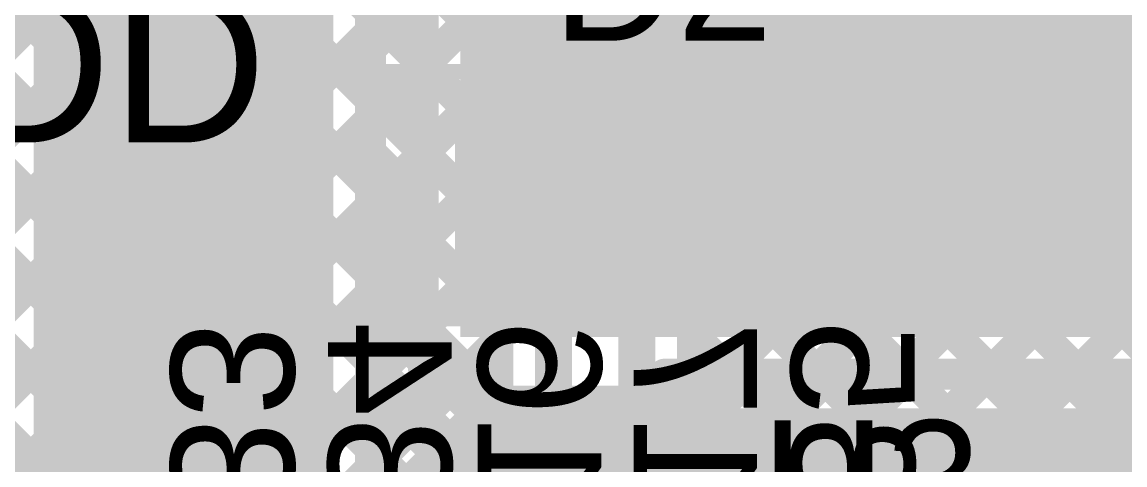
# Model space of a CAD drawing. Header units: millimetres. Extents: x -0.33 to 3.26, y -0.12 to 2.83.
# Drawn here: x 0.8772 to 1.2345, y 0.1446 to 0.2881 of the extents above; entities that cross this region are included whole.
import ezdxf

# ---------------------------------------------------------------- set-up
doc = ezdxf.new("R2010")
doc.units = ezdxf.units.MM
doc.header["$MEASUREMENT"] = 0
for name, color, linetype in [('BottomLayer', 5, 'Continuous'), ('BottomOverlay', 54, 'Continuous'), ('TopLayer', 1, 'Continuous'), ('TopOverlay', 2, 'Continuous'), ('TopPaste', 8, 'Continuous'), ('TopSolder', 216, 'Continuous')]:
    doc.layers.add(name, color=color, linetype=linetype)
doc.styles.add('Arial', font='', dxfattribs={"height": 0.2})
doc.styles.get('Arial').set_extended_font_data('Arial')

# ---------------------------------------------------------------- blocks, each defined once
blk = doc.blocks.new('SP3014_02UTG_2')
at = {"layer": 'TopLayer'}
for points in [[(-0.02165, 0.02657), (-0.00276, 0.02657), (-0.00276, 0.0128), (-0.02165, 0.0128)], [(0.00276, 0.02657), (0.02165, 0.02657), (0.02165, 0.0128), (0.00276, 0.0128)], [(-0.02165, 0.00689), (-0.00276, 0.00689), (-0.00276, -0.00689), (-0.02165, -0.00689)], [(0.00276, 0.00689), (0.02165, 0.00689), (0.02165, -0.00689), (0.00276, -0.00689)], [(-0.02203, -0.01181), (-0.00038, -0.01181), (-0.00038, -0.02756), (-0.02203, -0.02756)], [(0.00394, -0.01181), (0.02047, -0.01181), (0.02047, -0.02756), (0.00394, -0.02756)]]:
    blk.add_hatch(color=1, dxfattribs=at).paths.add_polyline_path(points)
at = {"layer": 'TopPaste'}
for points in [[(-0.02165, 0.02657), (-0.00276, 0.02657), (-0.00276, 0.0128), (-0.02165, 0.0128)], [(0.00276, 0.02657), (0.02165, 0.02657), (0.02165, 0.0128), (0.00276, 0.0128)], [(-0.02165, 0.00689), (-0.00276, 0.00689), (-0.00276, -0.00689), (-0.02165, -0.00689)], [(0.00276, 0.00689), (0.02165, 0.00689), (0.02165, -0.00689), (0.00276, -0.00689)], [(-0.02203, -0.01181), (-0.00038, -0.01181), (-0.00038, -0.02756), (-0.02203, -0.02756)], [(0.00394, -0.01181), (0.02047, -0.01181), (0.02047, -0.02756), (0.00394, -0.02756)]]:
    blk.add_hatch(color=8, dxfattribs=at).paths.add_polyline_path(points)
at = {"layer": 'TopSolder'}
for points in [[(-0.02565, 0.03057), (0.00124, 0.03057), (0.00124, 0.0088), (-0.02565, 0.0088)], [(-0.00124, 0.03057), (0.02565, 0.03057), (0.02565, 0.0088), (-0.00124, 0.0088)], [(-0.02565, 0.01089), (0.00124, 0.01089), (0.00124, -0.01089), (-0.02565, -0.01089)], [(-0.00124, 0.01089), (0.02565, 0.01089), (0.02565, -0.01089), (-0.00124, -0.01089)], [(-0.02603, -0.00781), (0.00362, -0.00781), (0.00362, -0.03156), (-0.02603, -0.03156)], [(-0.00006, -0.00781), (0.02447, -0.00781), (0.02447, -0.03156), (-0.00006, -0.03156)]]:
    blk.add_hatch(color=216, dxfattribs=at).paths.add_polyline_path(points)
at = {"layer": 'TopOverlay', "const_width": 0.005}
for points in [[(-0.0282, 0.03268), (-0.0282, -0.03646)], [(-0.0282, 0.03268), (0.0268, 0.03268)], [(0.0268, 0.03268), (0.0268, -0.03646)], [(-0.0282, -0.03646), (0.0268, -0.03646)]]:
    blk.add_lwpolyline(points, dxfattribs=at)
at = {"layer": 'TopOverlay'}
for points, const_width in [([(-0.02945, 0.03268, 1), (-0.02695, 0.03268, 1)], 0.0025), ([(-0.02945, 0.03268, 1), (-0.02695, 0.03268, 1)], 0.0025), ([(0.02555, 0.03268, 1), (0.02805, 0.03268, 1)], 0.0025), ([(0.02555, 0.03268, 1), (0.02805, 0.03268, 1)], 0.0025), ([(-0.03497, 0.02168, 1), (-0.03944, 0.02168, 1)], 0.005), ([(-0.04069, 0.02168, 1), (-0.03819, 0.02168, 1)], 0.0025), ([(-0.03622, 0.02168, 1), (-0.03372, 0.02168, 1)], 0.0025), ([(-0.02945, -0.03646, 1), (-0.02695, -0.03646, 1)], 0.0025), ([(-0.02945, -0.03646, 1), (-0.02695, -0.03646, 1)], 0.0025), ([(0.02555, -0.03646, 1), (0.02805, -0.03646, 1)], 0.0025), ([(0.02555, -0.03646, 1), (0.02805, -0.03646, 1)], 0.0025)]:
    blk.add_lwpolyline(points, format="xyb", close=True, dxfattribs=dict(at, const_width=const_width))
blk = doc.blocks.new('SOD123W_93')
at = {"layer": 'TopLayer'}
for points in [[(-0.08268, 0.02756), (-0.02756, 0.02756), (-0.02756, -0.02756), (-0.08268, -0.02756)], [(0.02756, 0.02756), (0.08268, 0.02756), (0.08268, -0.02756), (0.02756, -0.02756)]]:
    blk.add_hatch(color=1, dxfattribs=at).paths.add_polyline_path(points)
at = {"layer": 'TopOverlay'}
for points in [[(0.057, 0.03), (0.087, 0.03), (0.087, 0.042), (0.057, 0.042)], [(0.131, 0.042), (0.086, 0.042), (0.086, -0.042), (0.131, -0.042)], [(0.057, -0.042), (0.087, -0.042), (0.087, -0.03), (0.057, -0.03)]]:
    blk.add_hatch(color=2, dxfattribs=at).paths.add_polyline_path(points)
at = {"layer": 'TopPaste'}
for points in [[(-0.08268, 0.02756), (-0.02756, 0.02756), (-0.02756, -0.02756), (-0.08268, -0.02756)], [(0.02756, 0.02756), (0.08268, 0.02756), (0.08268, -0.02756), (0.02756, -0.02756)]]:
    blk.add_hatch(color=8, dxfattribs=at).paths.add_polyline_path(points)
at = {"layer": 'TopSolder'}
for points in [[(-0.08668, 0.03156), (-0.02356, 0.03156), (-0.02356, -0.03156), (-0.08668, -0.03156)], [(0.02356, 0.03156), (0.08668, 0.03156), (0.08668, -0.03156), (0.02356, -0.03156)]]:
    blk.add_hatch(color=216, dxfattribs=at).paths.add_polyline_path(points)
at = {"layer": 'TopOverlay', "const_width": 0.005}
for points in [[(-0.056, 0.04), (-0.056, 0.035)], [(0.057, 0.04), (-0.056, 0.04)], [(-0.056, -0.035), (-0.056, -0.04)], [(0.057, -0.04), (-0.056, -0.04)]]:
    blk.add_lwpolyline(points, dxfattribs=at)
at = {"layer": 'TopOverlay', "const_width": 0.0025}
for points in [[(-0.05725, 0.04, 1), (-0.05475, 0.04, 1)], [(-0.05725, 0.04, 1), (-0.05475, 0.04, 1)], [(0.05575, 0.04, 1), (0.05825, 0.04, 1)], [(-0.05725, 0.035, 1), (-0.05475, 0.035, 1)], [(-0.05725, -0.035, 1), (-0.05475, -0.035, 1)], [(-0.05725, -0.04, 1), (-0.05475, -0.04, 1)], [(-0.05725, -0.04, 1), (-0.05475, -0.04, 1)], [(0.05575, -0.04, 1), (0.05825, -0.04, 1)]]:
    blk.add_lwpolyline(points, format="xyb", close=True, dxfattribs=at)
blk = doc.blocks.new('SOD123W_94')
at = {"layer": 'TopLayer'}
for points in [[(-0.08268, 0.02756), (-0.02756, 0.02756), (-0.02756, -0.02756), (-0.08268, -0.02756)], [(0.02756, 0.02756), (0.08268, 0.02756), (0.08268, -0.02756), (0.02756, -0.02756)]]:
    blk.add_hatch(color=1, dxfattribs=at).paths.add_polyline_path(points)
at = {"layer": 'TopOverlay'}
for points in [[(0.057, 0.03), (0.087, 0.03), (0.087, 0.042), (0.057, 0.042)], [(0.131, 0.042), (0.086, 0.042), (0.086, -0.042), (0.131, -0.042)], [(0.057, -0.042), (0.087, -0.042), (0.087, -0.03), (0.057, -0.03)]]:
    blk.add_hatch(color=2, dxfattribs=at).paths.add_polyline_path(points)
at = {"layer": 'TopPaste'}
for points in [[(-0.08268, 0.02756), (-0.02756, 0.02756), (-0.02756, -0.02756), (-0.08268, -0.02756)], [(0.02756, 0.02756), (0.08268, 0.02756), (0.08268, -0.02756), (0.02756, -0.02756)]]:
    blk.add_hatch(color=8, dxfattribs=at).paths.add_polyline_path(points)
at = {"layer": 'TopSolder'}
for points in [[(-0.08668, 0.03156), (-0.02356, 0.03156), (-0.02356, -0.03156), (-0.08668, -0.03156)], [(0.02356, 0.03156), (0.08668, 0.03156), (0.08668, -0.03156), (0.02356, -0.03156)]]:
    blk.add_hatch(color=216, dxfattribs=at).paths.add_polyline_path(points)
at = {"layer": 'TopOverlay', "const_width": 0.005}
for points in [[(-0.056, 0.035), (-0.056, 0.04)], [(-0.056, 0.04), (0.057, 0.04)], [(-0.056, -0.04), (-0.056, -0.035)], [(-0.056, -0.04), (0.057, -0.04)]]:
    blk.add_lwpolyline(points, dxfattribs=at)
at = {"layer": 'TopOverlay', "const_width": 0.0025}
for points in [[(-0.05725, 0.04, 1), (-0.05475, 0.04, 1)], [(-0.05725, 0.04, 1), (-0.05475, 0.04, 1)], [(0.05575, 0.04, 1), (0.05825, 0.04, 1)], [(-0.05725, 0.035, 1), (-0.05475, 0.035, 1)], [(-0.05725, -0.035, 1), (-0.05475, -0.035, 1)], [(-0.05725, -0.04, 1), (-0.05475, -0.04, 1)], [(-0.05725, -0.04, 1), (-0.05475, -0.04, 1)], [(0.05575, -0.04, 1), (0.05825, -0.04, 1)]]:
    blk.add_lwpolyline(points, format="xyb", close=True, dxfattribs=at)

msp = doc.modelspace()

# ---------------------------------------------------------------- hatches: boundary and pattern name
at = {"layer": 'TopLayer'}
for points in [[(0.881, 0.09), (0.97806, 0.09), (0.97806, 0.409), (0.881, 0.409)], [(1.01919, 0.186), (1.237, 0.186), (1.237, 0.409), (1.01919, 0.409)], [(1.081, 0.083), (1.32, 0.083), (1.32, 0.16287), (1.081, 0.16287)]]:
    msp.add_hatch(color=1, dxfattribs=at).paths.add_polyline_path(points)

# ---------------------------------------------------------------- linework, layer by layer
at = {"layer": 'BottomLayer'}
for points, const_width in [([(1.03136, 0.08882), (1.03136, 0.67936)], 0.01), ([(1.04936, 0.06681), (1.04936, 0.67936)], 0.012), ([(1.07636, 0.1119), (1.07636, 0.67136)], 0.012), ([(1.09436, 0.27611), (1.37224, 0.554)], 0.01), ([(1.09436, 0.21955), (1.42881, 0.554)], 0.01), ([(1.09436, 0.24783), (1.40053, 0.554)], 0.01), ([(1.09436, 0.11936), (1.09436, 0.554)], 0.01), ([(1.09436, 0.19126), (1.429, 0.5259)], 0.01), ([(1.09436, 0.16298), (1.429, 0.49762)], 0.01), ([(1.09436, 0.13469), (1.429, 0.46933)], 0.01), ([(0.57697, -0.015), (1.03136, 0.43939)], 0.01), ([(0.87409, 0.43544), (1.03136, 0.27818)], 0.01), ([(0.85995, 0.4213), (1.03136, 0.24989)], 0.01), ([(1.09436, 0.41317), (1.493, 0.01453)], 0.01), ([(0.60525, -0.015), (1.03136, 0.4111)], 0.01), ([(0.84581, 0.40716), (1.03136, 0.22161)], 0.01), ([(0.83167, 0.39302), (1.03136, 0.19332)], 0.01), ([(1.09436, 0.38488), (1.493, -0.01376)], 0.01), ([(0.63354, -0.015), (1.03136, 0.38282)], 0.01), ([(0.76024, 0.37959), (1.03136, 0.10847)], 0.01), ([(0.81752, 0.37888), (1.03136, 0.16504)], 0.01), ([(0.79757, 0.37054), (1.03136, 0.13675)], 0.01), ([(0.7461, 0.36545), (1.02273, 0.08882)], 0.01), ([(1.09436, 0.3566), (1.46596, -0.015)], 0.01), ([(0.66182, -0.015), (1.03136, 0.35454)], 0.01), ([(0.73195, 0.35131), (0.95617, 0.12709)], 0.01), ([(0.71781, 0.33716), (0.94058, 0.1144)], 0.01), ([(1.09436, 0.32831), (1.43767, -0.015)], 0.01), ([(0.69011, -0.015), (1.03136, 0.32625)], 0.01), ([(0.70367, 0.32302), (0.93688, 0.08982)], 0.01), ([(1.09436, 0.30003), (1.40939, -0.015)], 0.01), ([(0.71839, -0.015), (1.03136, 0.29797)], 0.01), ([(1.10083, 0.11288), (1.28327, 0.29532)], 0.01), ([(1.09436, 0.27174), (1.3811, -0.015)], 0.01), ([(0.74668, -0.015), (1.03136, 0.26968)], 0.01), ([(1.11003, 0.09379), (1.28546, 0.26922)], 0.01), ([(1.13302, 0.0885), (1.29944, 0.25492)], 0.01), ([(1.09436, 0.24346), (1.35282, -0.015)], 0.01), ([(0.77496, -0.015), (1.03136, 0.2414)], 0.01), ([(1.15786, 0.08506), (1.31358, 0.24077)], 0.01), ([(0.90606, 0.08782), (1.03136, 0.21311)], 0.01), ([(1.09436, 0.21518), (1.32454, -0.015)], 0.01), ([(0.97209, 0.12557), (1.03136, 0.18483)], 0.01), ([(1.09436, 0.18689), (1.29625, -0.015)], 0.01), ([(0.98499, 0.11018), (1.03136, 0.15655)], 0.01), ([(1.09436, 0.15861), (1.26797, -0.015)], 0.01)]:
    msp.add_lwpolyline(points, dxfattribs=dict(at, const_width=const_width))
at = {"layer": 'BottomLayer', "const_width": 0.005}
for points in [[(1.02886, 0.27818, 1), (1.03386, 0.27818, 1)], [(1.09186, 0.27611, 1), (1.09686, 0.27611, 1)], [(1.09186, 0.27174, 1), (1.09686, 0.27174, 1)], [(1.02886, 0.26968, 1), (1.03386, 0.26968, 1)], [(1.02886, 0.24989, 1), (1.03386, 0.24989, 1)], [(1.09186, 0.24783, 1), (1.09686, 0.24783, 1)], [(1.09186, 0.24346, 1), (1.09686, 0.24346, 1)], [(1.02886, 0.2414, 1), (1.03386, 0.2414, 1)], [(1.02886, 0.22161, 1), (1.03386, 0.22161, 1)], [(1.09186, 0.21955, 1), (1.09686, 0.21955, 1)], [(1.02886, 0.21311, 1), (1.03386, 0.21311, 1)], [(1.09186, 0.21518, 1), (1.09686, 0.21518, 1)], [(1.02886, 0.19332, 1), (1.03386, 0.19332, 1)], [(1.09186, 0.19126, 1), (1.09686, 0.19126, 1)], [(1.02886, 0.18483, 1), (1.03386, 0.18483, 1)], [(1.09186, 0.18689, 1), (1.09686, 0.18689, 1)], [(1.02886, 0.16504, 1), (1.03386, 0.16504, 1)], [(1.09186, 0.16298, 1), (1.09686, 0.16298, 1)], [(1.02886, 0.15655, 1), (1.03386, 0.15655, 1)], [(1.09186, 0.15861, 1), (1.09686, 0.15861, 1)]]:
    msp.add_lwpolyline(points, format="xyb", close=True, dxfattribs=at)
at = {"layer": 'TopLayer'}
for points, const_width in [([(0.99006, 0.126), (0.99006, 0.421)], 0.01), ([(1.00719, 0.174), (1.00719, 0.421)], 0.01), ([(0.99006, 0.29685), (1.00719, 0.27971)], 0.01), ([(0.99006, 0.27929), (1.00719, 0.29643)], 0.01), ([(0.99006, 0.27139), (1.00719, 0.25426)], 0.01), ([(0.99006, 0.25384), (1.00719, 0.27097)], 0.01), ([(0.92953, 0.2495), (0.95594, 0.22309)], 0.02), ([(0.99006, 0.24594), (1.00719, 0.2288)], 0.01), ([(0.99006, 0.22838), (1.00719, 0.24552)], 0.01), ([(0.95594, 0.11006), (0.95594, 0.22309)], 0.02), ([(0.95594, 0.22309), (0.96434, 0.21469)], 0.02), ([(0.99006, 0.22048), (1.00719, 0.20334)], 0.01), ([(0.96434, 0.13887), (0.96434, 0.21469)], 0.02), ([(0.99006, 0.20293), (1.00719, 0.22006)], 0.01), ([(0.99006, 0.19502), (1.00719, 0.17789)], 0.01), ([(0.99006, 0.17747), (1.00719, 0.19461)], 0.01), ([(1.00719, 0.17789), (1.01108, 0.174)], 0.01), ([(0.99006, 0.15202), (1.01204, 0.174)], 0.01), ([(1.00719, 0.174), (1.02786, 0.174)], 0.01), ([(1.01108, 0.174), (1.02786, 0.15722)], 0.01), ([(1.02786, 0.15024), (1.02786, 0.174)], 0.01), ([(1.08344, 0.09266), (1.16478, 0.174)], 0.01), ([(1.08533, 0.17092), (1.08841, 0.174)], 0.01), ([(1.08533, 0.174), (1.249, 0.174)], 0.01), ([(1.08533, 0.15024), (1.08533, 0.174)], 0.01), ([(1.08533, 0.14546), (1.11386, 0.174)], 0.01), ([(1.08533, 0.12001), (1.13932, 0.174)], 0.01), ([(1.08745, 0.174), (1.34345, -0.082)], 0.01), ([(1.10312, 0.08689), (1.19023, 0.174)], 0.01), ([(1.1119, 0.04476), (1.24114, 0.174)], 0.01), ([(1.1119, 0.0193), (1.2666, 0.174)], 0.01), ([(1.1119, 0.07021), (1.21569, 0.174)], 0.01), ([(1.1129, 0.174), (1.3689, -0.082)], 0.01), ([(1.13836, 0.174), (1.39436, -0.082)], 0.01), ([(1.16382, 0.174), (1.41982, -0.082)], 0.01), ([(1.18927, 0.174), (1.44527, -0.082)], 0.01), ([(1.21473, 0.174), (1.47073, -0.082)], 0.01), ([(0.99006, 0.16957), (1.02786, 0.13176)], 0.01), ([(0.99006, 0.12656), (1.02786, 0.16436)], 0.01), ([(1.02786, 0.13176), (1.02786, 0.15024)], 0.01), ([(1.02786, 0.13176), (1.02786, 0.15024)], 0.01), ([(1.08533, 0.15067), (1.31799, -0.082)], 0.01), ([(1.08533, 0.13176), (1.08533, 0.15024)], 0.01), ([(1.08533, 0.13176), (1.08533, 0.15024)], 0.01), ([(0.99006, 0.14411), (1.00881, 0.12536)], 0.01)]:
    msp.add_lwpolyline(points, dxfattribs=dict(at, const_width=const_width))
for points, const_width in [([(0.98756, 0.27929, 1), (0.99256, 0.27929, 1)], 0.005), ([(1.00469, 0.27971, 1), (1.00969, 0.27971, 1)], 0.005), ([(0.98756, 0.27139, 1), (0.99256, 0.27139, 1)], 0.005), ([(1.00469, 0.27097, 1), (1.00969, 0.27097, 1)], 0.005), ([(0.92453, 0.2495, 1), (0.93453, 0.2495, 1)], 0.01), ([(0.98756, 0.25384, 1), (0.99256, 0.25384, 1)], 0.005), ([(1.00469, 0.25426, 1), (1.00969, 0.25426, 1)], 0.005), ([(0.98756, 0.24594, 1), (0.99256, 0.24594, 1)], 0.005), ([(1.00469, 0.24552, 1), (1.00969, 0.24552, 1)], 0.005), ([(0.95094, 0.22309, 1), (0.96094, 0.22309, 1)], 0.01), ([(0.95094, 0.22309, 1), (0.96094, 0.22309, 1)], 0.01), ([(0.95094, 0.22309, 1), (0.96094, 0.22309, 1)], 0.01), ([(0.98756, 0.22838, 1), (0.99256, 0.22838, 1)], 0.005), ([(1.00469, 0.2288, 1), (1.00969, 0.2288, 1)], 0.005), ([(0.98756, 0.22048, 1), (0.99256, 0.22048, 1)], 0.005), ([(0.95934, 0.21469, 1), (0.96934, 0.21469, 1)], 0.01), ([(0.95934, 0.21469, 1), (0.96934, 0.21469, 1)], 0.01), ([(1.00469, 0.22006, 1), (1.00969, 0.22006, 1)], 0.005), ([(0.98756, 0.20293, 1), (0.99256, 0.20293, 1)], 0.005), ([(1.00469, 0.20334, 1), (1.00969, 0.20334, 1)], 0.005), ([(0.98756, 0.19502, 1), (0.99256, 0.19502, 1)], 0.005), ([(1.00469, 0.19461, 1), (1.00969, 0.19461, 1)], 0.005), ([(0.98756, 0.17747, 1), (0.99256, 0.17747, 1)], 0.005), ([(1.00469, 0.17789, 1), (1.00969, 0.17789, 1)], 0.005), ([(1.00469, 0.17789, 1), (1.00969, 0.17789, 1)], 0.005), ([(1.00469, 0.174, 1), (1.00969, 0.174, 1)], 0.005), ([(1.00469, 0.174, 1), (1.00969, 0.174, 1)], 0.005), ([(1.00858, 0.174, 1), (1.01358, 0.174, 1)], 0.005), ([(1.00858, 0.174, 1), (1.01358, 0.174, 1)], 0.005), ([(1.00954, 0.174, 1), (1.01454, 0.174, 1)], 0.005), ([(1.02536, 0.174, 1), (1.03036, 0.174, 1)], 0.005), ([(1.02536, 0.174, 1), (1.03036, 0.174, 1)], 0.005), ([(1.08283, 0.174, 1), (1.08783, 0.174, 1)], 0.005), ([(1.08283, 0.174, 1), (1.08783, 0.174, 1)], 0.005), ([(1.08495, 0.174, 1), (1.08995, 0.174, 1)], 0.005), ([(1.08591, 0.174, 1), (1.09091, 0.174, 1)], 0.005), ([(1.1104, 0.174, 1), (1.1154, 0.174, 1)], 0.005), ([(1.11136, 0.174, 1), (1.11636, 0.174, 1)], 0.005), ([(1.13586, 0.174, 1), (1.14086, 0.174, 1)], 0.005), ([(1.13682, 0.174, 1), (1.14182, 0.174, 1)], 0.005), ([(1.16132, 0.174, 1), (1.16632, 0.174, 1)], 0.005), ([(1.16228, 0.174, 1), (1.16728, 0.174, 1)], 0.005), ([(1.18677, 0.174, 1), (1.19177, 0.174, 1)], 0.005), ([(1.18773, 0.174, 1), (1.19273, 0.174, 1)], 0.005), ([(1.21223, 0.174, 1), (1.21723, 0.174, 1)], 0.005), ([(1.21319, 0.174, 1), (1.21819, 0.174, 1)], 0.005), ([(1.08283, 0.17092, 1), (1.08783, 0.17092, 1)], 0.005), ([(0.98756, 0.16957, 1), (0.99256, 0.16957, 1)], 0.005), ([(1.02536, 0.16436, 1), (1.03036, 0.16436, 1)], 0.005), ([(1.02536, 0.15722, 1), (1.03036, 0.15722, 1)], 0.005), ([(0.98756, 0.15202, 1), (0.99256, 0.15202, 1)], 0.005), ([(1.02536, 0.15024, 1), (1.03036, 0.15024, 1)], 0.005), ([(1.02536, 0.15024, 1), (1.03036, 0.15024, 1)], 0.005), ([(1.02536, 0.15024, 1), (1.03036, 0.15024, 1)], 0.005), ([(1.08283, 0.15067, 1), (1.08783, 0.15067, 1)], 0.005), ([(1.08283, 0.15024, 1), (1.08783, 0.15024, 1)], 0.005), ([(1.08283, 0.15024, 1), (1.08783, 0.15024, 1)], 0.005), ([(1.08283, 0.15024, 1), (1.08783, 0.15024, 1)], 0.005), ([(1.08283, 0.14546, 1), (1.08783, 0.14546, 1)], 0.005), ([(0.95934, 0.13887, 1), (0.96934, 0.13887, 1)], 0.01), ([(0.98756, 0.14411, 1), (0.99256, 0.14411, 1)], 0.005)]:
    msp.add_lwpolyline(points, format="xyb", close=True, dxfattribs=dict(at, const_width=const_width))

# ---------------------------------------------------------------- block references
msp.add_blockref('SOD123W_94', (0.99388, 0.232))
for name, p, rotation in [('SOD123W_93', (1.25712, 0.232), 180), ('SP3014_02UTG_2', (1.06644, 0.141), 90)]:
    msp.add_blockref(name, p, dxfattribs=dict(rotation=rotation))

# ---------------------------------------------------------------- texts
at = {"layer": 'BottomOverlay', "style": 'Arial', "text_generation_flag": 2}
for s, p in [('C34', (0.97636, 0.08882)), ('C33', (0.92536, 0.08832)), ('R16', (1.02486, 0.089)), ('R17', (1.07536, 0.08882)), ('C35', (1.12636, 0.08913))]:
    msp.add_text(s, height=0.04, rotation=270, dxfattribs=at).set_placement(p)
at = {"layer": 'TopOverlay', "style": 'Arial'}
for s, p in [('D2', (1.049, 0.282)), ('U3', (1.11668, 0.11901))]:
    msp.add_text(s, height=0.04, dxfattribs=at).set_placement(p)
msp.add_text('M_VDD', height=0.05, rotation=360, dxfattribs=at).set_placement((0.712, 0.24905))

doc.saveas('drawing.dxf')
